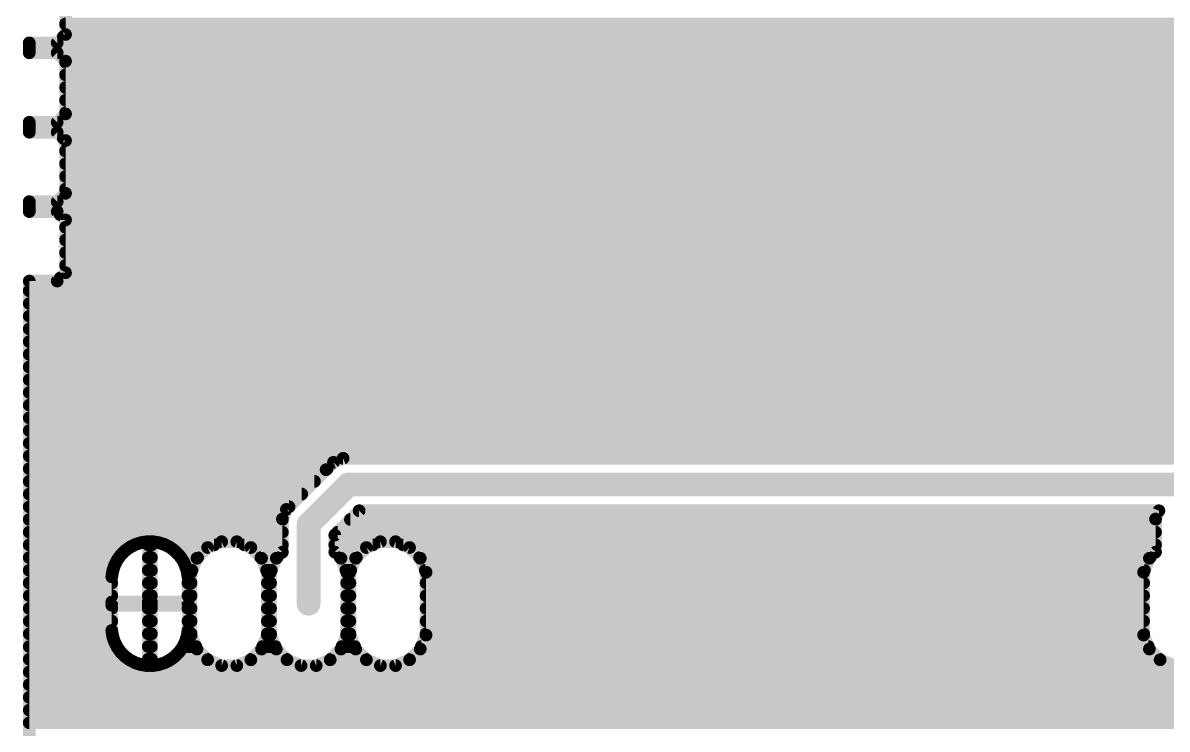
# Model space of a CAD drawing. Extents: x 1 to 104, y 1 to 74.
# Drawn here: x 1.02 to 37.63, y 30.28 to 52.87 of the extents above; entities that cross this region are included whole.
import ezdxf

# ---------------------------------------------------------------- set-up
doc = ezdxf.new("R2010")
doc.units = 0
doc.layers.add('16', color=174, linetype='CONTINUOUS')

msp = doc.modelspace()

# ---------------------------------------------------------------- linework, layer by layer
at = {"layer": '16'}
for points, const_width in [([(2.3812, 52.4966), (2.3812, 54.1834)], 0.4064), ([(2.3812, 52.832), (47.4218, 52.832)], 0.4064), ([(1.2192, 51.9112), (1.2192, 52.2288)], 0.4064), ([(1.2192, 52.2288), (2.1134, 52.2288)], 0.4064), ([(2.1134, 52.2288), (2.3812, 52.4966)], 0.4064), ([(2.3102, 52.4256), (47.4218, 52.4256)], 0.4064), ([(1.2192, 52.0192), (47.4218, 52.0192)], 0.4064), ([(2.1134, 51.9112), (1.2192, 51.9112)], 0.4064), ([(2.3812, 51.6434), (2.1134, 51.9112)], 0.4064), ([(2.3812, 49.9566), (2.3812, 51.6434)], 0.4064), ([(2.3812, 51.6128), (47.4218, 51.6128)], 0.4064), ([(2.3812, 51.2064), (47.4218, 51.2064)], 0.4064), ([(2.3812, 50.8), (47.4218, 50.8)], 0.4064), ([(2.3812, 50.3936), (47.4218, 50.3936)], 0.4064), ([(2.3812, 49.9872), (47.4218, 49.9872)], 0.4064), ([(1.2192, 49.3712), (1.2192, 49.6888)], 0.4064), ([(1.2192, 49.6888), (2.1134, 49.6888)], 0.4064), ([(2.1134, 49.6888), (2.3812, 49.9566)], 0.4064), ([(1.2192, 49.5808), (47.4218, 49.5808)], 0.4064), ([(2.1134, 49.3712), (1.2192, 49.3712)], 0.4064), ([(2.3812, 49.1034), (2.1134, 49.3712)], 0.4064), ([(2.3102, 49.1744), (47.4218, 49.1744)], 0.4064), ([(2.3812, 47.4166), (2.3812, 49.1034)], 0.4064), ([(2.3812, 48.768), (47.4218, 48.768)], 0.4064), ([(2.3812, 48.3616), (47.4218, 48.3616)], 0.4064), ([(2.3812, 47.9552), (47.4218, 47.9552)], 0.4064), ([(2.1134, 47.1488), (2.3812, 47.4166)], 0.4064), ([(2.3812, 47.5488), (47.4218, 47.5488)], 0.4064), ([(1.2192, 46.8312), (1.2192, 47.1488)], 0.4064), ([(1.2192, 47.1488), (2.1134, 47.1488)], 0.4064), ([(1.2192, 47.1424), (47.4218, 47.1424)], 0.4064), ([(2.1134, 46.8312), (1.2192, 46.8312)], 0.4064), ([(2.3812, 46.5634), (2.1134, 46.8312)], 0.4064), ([(2.2086, 46.736), (47.4218, 46.736)], 0.4064), ([(2.3812, 44.8766), (2.3812, 46.5634)], 0.4064), ([(2.3812, 46.3296), (47.4218, 46.3296)], 0.4064), ([(2.3812, 45.9232), (47.4218, 45.9232)], 0.4064), ([(2.3812, 45.5168), (47.4218, 45.5168)], 0.4064), ([(2.1134, 44.6088), (2.3812, 44.8766)], 0.4064), ([(2.3812, 45.1104), (47.4218, 45.1104)], 0.4064), ([(1.2192, 7.3988), (1.2192, 44.6088)], 0.4064), ([(1.2192, 44.6088), (2.1134, 44.6088)], 0.4064), ([(2.2086, 44.704), (47.4218, 44.704)], 0.4064), ([(1.2192, 44.2976), (47.4218, 44.2976)], 0.4064), ([(1.2192, 43.8912), (47.4218, 43.8912)], 0.4064), ([(1.2192, 43.4848), (47.4218, 43.4848)], 0.4064), ([(1.2192, 43.0784), (47.4218, 43.0784)], 0.4064), ([(1.2192, 42.672), (47.4218, 42.672)], 0.4064), ([(1.2192, 42.2656), (47.4218, 42.2656)], 0.4064), ([(1.2192, 41.8592), (47.4218, 41.8592)], 0.4064), ([(1.2192, 41.4528), (47.4218, 41.4528)], 0.4064), ([(1.2192, 41.0464), (47.4218, 41.0464)], 0.4064), ([(1.2192, 40.64), (47.4218, 40.64)], 0.4064), ([(1.2192, 40.2336), (47.4218, 40.2336)], 0.4064), ([(1.2192, 39.8272), (47.4218, 39.8272)], 0.4064), ([(1.2192, 39.4208), (47.1254, 39.4208)], 0.4064), ([(1.2192, 39.0144), (46.719, 39.0144)], 0.4064), ([(10.9552, 38.8106), (10.7194, 38.5748)], 0.4064), ([(11.2633, 38.9382), (10.9552, 38.8106)], 0.4064), ([(46.6428, 38.9382), (11.2633, 38.9382)], 0.4064), ([(1.2192, 38.608), (10.7526, 38.608)], 0.4064), ([(10.7194, 38.5748), (9.4494, 37.3048)], 0.4064), ([(10.16, 36.83), (11.43, 38.1)], 0.762), ([(11.43, 38.1), (39.37, 38.1)], 0.762), ([(1.2192, 38.2016), (10.3462, 38.2016)], 0.4064), ([(1.2192, 37.7952), (9.9398, 37.7952)], 0.4064), ([(1.2192, 37.3888), (9.5334, 37.3888)], 0.4064), ([(9.4494, 37.3048), (9.3218, 36.9967)], 0.4064), ([(10.9982, 36.4828), (11.7772, 37.2618)], 0.4064), ([(11.7772, 37.2618), (37.3716, 37.2618)], 0.4064), ([(37.3716, 37.2618), (37.2618, 36.9967)], 0.4064), ([(1.2192, 36.9824), (9.3218, 36.9824)], 0.4064), ([(9.3218, 36.9967), (9.3218, 35.938)], 0.4064), ([(10.16, 34.29), (10.16, 36.83)], 0.762), ([(11.4978, 36.9824), (37.2618, 36.9824)], 0.4064), ([(37.2618, 36.9967), (37.2618, 35.938)], 0.4064), ([(1.2192, 36.576), (9.3218, 36.576)], 0.4064), ([(10.9982, 35.938), (10.9982, 36.4828)], 0.4064), ([(11.0914, 36.576), (37.2618, 36.576)], 0.4064), ([(1.2192, 36.1696), (4.5879, 36.1696)], 0.4064), ([(4.441, 36.0948), (4.2857, 35.982)], 0.4064), ([(4.612, 36.1819), (4.441, 36.0948)], 0.4064), ([(4.7945, 36.2412), (4.612, 36.1819)], 0.4064), ([(4.984, 36.2712), (4.7945, 36.2412)], 0.4064), ([(5.0292, 36.2712), (4.984, 36.2712)], 0.4064), ([(5.0292, 34.3408), (5.0292, 36.2712)], 0.4064), ([(5.0292, 36.1696), (5.1308, 36.1696)], 0.4064), ([(5.176, 36.2712), (5.1308, 36.2712)], 0.4064), ([(5.1308, 36.2712), (5.1308, 34.3408)], 0.4064), ([(5.3655, 36.2412), (5.176, 36.2712)], 0.4064), ([(5.548, 36.1819), (5.3655, 36.2412)], 0.4064), ([(5.719, 36.0948), (5.548, 36.1819)], 0.4064), ([(5.5721, 36.1696), (7.1322, 36.1696)], 0.4064), ([(5.8743, 35.982), (5.719, 36.0948)], 0.4064), ([(6.9294, 36.0856), (6.5864, 35.7426)], 0.4064), ([(7.3775, 36.2712), (6.9294, 36.0856)], 0.4064), ([(7.8625, 36.2712), (7.3775, 36.2712)], 0.4064), ([(8.3106, 36.0856), (7.8625, 36.2712)], 0.4064), ([(8.1078, 36.1696), (9.3218, 36.1696)], 0.4064), ([(8.6536, 35.7426), (8.3106, 36.0856)], 0.4064), ([(10.9982, 36.1696), (12.2122, 36.1696)], 0.4064), ([(12.0094, 36.0856), (11.6664, 35.7426)], 0.4064), ([(12.4575, 36.2712), (12.0094, 36.0856)], 0.4064), ([(12.9425, 36.2712), (12.4575, 36.2712)], 0.4064), ([(13.3906, 36.0856), (12.9425, 36.2712)], 0.4064), ([(13.1878, 36.1696), (37.2618, 36.1696)], 0.4064), ([(13.7336, 35.7426), (13.3906, 36.0856)], 0.4064), ([(1.2192, 35.7632), (4.0897, 35.7632)], 0.4064), ([(4.0372, 35.691), (3.9501, 35.52)], 0.4064), ([(4.15, 35.8463), (4.0372, 35.691)], 0.4064), ([(4.2857, 35.982), (4.15, 35.8463)], 0.4064), ([(5.0292, 35.7632), (5.1308, 35.7632)], 0.4064), ([(6.0099, 35.8463), (5.8743, 35.982)], 0.4064), ([(6.1227, 35.691), (6.0099, 35.8463)], 0.4064), ([(6.0703, 35.7632), (6.607, 35.7632)], 0.4064), ([(6.2099, 35.52), (6.1227, 35.691)], 0.4064), ([(6.5864, 35.7426), (6.4008, 35.2945)], 0.4064), ([(8.633, 35.7632), (9.147, 35.7632)], 0.4064), ([(8.8392, 35.2945), (8.6536, 35.7426)], 0.4064), ([(9.1264, 35.7426), (8.9408, 35.2945)], 0.4064), ([(9.3218, 35.938), (9.1264, 35.7426)], 0.4064), ([(11.1936, 35.7426), (10.9982, 35.938)], 0.4064), ([(11.173, 35.7632), (11.687, 35.7632)], 0.4064), ([(11.3792, 35.2945), (11.1936, 35.7426)], 0.4064), ([(11.6664, 35.7426), (11.4808, 35.2945)], 0.4064), ([(13.713, 35.7632), (37.087, 35.7632)], 0.4064), ([(13.9192, 35.2945), (13.7336, 35.7426)], 0.4064), ([(37.0664, 35.7426), (36.8808, 35.2945)], 0.4064), ([(37.2618, 35.938), (37.0664, 35.7426)], 0.4064), ([(1.2192, 35.3568), (3.8971, 35.3568)], 0.4064), ([(3.8908, 35.3375), (3.8608, 35.148)], 0.4064), ([(3.9501, 35.52), (3.8908, 35.3375)], 0.4064), ([(5.0292, 35.3568), (5.1308, 35.3568)], 0.4064), ([(6.2692, 35.3375), (6.2099, 35.52)], 0.4064), ([(6.2629, 35.3568), (6.4266, 35.3568)], 0.4064), ([(6.2992, 35.148), (6.2692, 35.3375)], 0.4064), ([(8.8134, 35.3568), (8.9666, 35.3568)], 0.4064), ([(11.3534, 35.3568), (11.5066, 35.3568)], 0.4064), ([(13.8934, 35.3568), (36.9066, 35.3568)], 0.4064), ([(1.2192, 34.9504), (3.8608, 34.9504)], 0.4064), ([(3.8608, 35.148), (3.8608, 34.3408)], 0.4064), ([(5.0292, 34.9504), (5.1308, 34.9504)], 0.4064), ([(6.2992, 34.3408), (6.2992, 35.148)], 0.4064), ([(6.2992, 34.9504), (6.4008, 34.9504)], 0.4064), ([(6.4008, 35.2945), (6.4008, 33.2855)], 0.4064), ([(8.8392, 33.2855), (8.8392, 35.2945)], 0.4064), ([(8.8392, 34.9504), (8.9408, 34.9504)], 0.4064), ([(8.9408, 35.2945), (8.9408, 33.2855)], 0.4064), ([(11.3792, 33.2855), (11.3792, 35.2945)], 0.4064), ([(11.3792, 34.9504), (11.4808, 34.9504)], 0.4064), ([(11.4808, 35.2945), (11.4808, 33.2855)], 0.4064), ([(13.9192, 33.2855), (13.9192, 35.2945)], 0.4064), ([(13.9192, 34.9504), (36.8808, 34.9504)], 0.4064), ([(36.8808, 35.2945), (36.8808, 33.2855)], 0.4064), ([(1.2192, 34.544), (3.8608, 34.544)], 0.4064), ([(3.8608, 34.3408), (5.0292, 34.3408)], 0.4064), ([(5.0292, 34.2392), (3.8608, 34.2392)], 0.4064), ([(3.8608, 34.2392), (3.8608, 33.432)], 0.4064), ([(5.0292, 34.544), (5.1308, 34.544)], 0.4064), ([(5.1308, 34.3408), (5.0292, 34.3408)], 0.4064), ([(5.0292, 34.3408), (5.0292, 34.2392)], 0.4064), ([(5.0292, 32.3088), (5.0292, 34.2392)], 0.4064), ([(5.0292, 34.2392), (5.1308, 34.2392)], 0.4064), ([(5.1308, 34.2392), (5.1308, 34.3408)], 0.4064), ([(5.1308, 34.3408), (6.2992, 34.3408)], 0.4064), ([(5.1308, 34.2392), (5.1308, 32.3088)], 0.4064), ([(6.2992, 34.2392), (5.1308, 34.2392)], 0.4064), ([(6.2992, 34.544), (6.4008, 34.544)], 0.4064), ([(6.2992, 33.432), (6.2992, 34.2392)], 0.4064), ([(8.8392, 34.544), (8.9408, 34.544)], 0.4064), ([(11.3792, 34.544), (11.4808, 34.544)], 0.4064), ([(13.9192, 34.544), (36.8808, 34.544)], 0.4064), ([(1.2192, 34.1376), (3.8608, 34.1376)], 0.4064), ([(5.0292, 34.1376), (5.1308, 34.1376)], 0.4064), ([(6.2992, 34.1376), (6.4008, 34.1376)], 0.4064), ([(8.8392, 34.1376), (8.9408, 34.1376)], 0.4064), ([(11.3792, 34.1376), (11.4808, 34.1376)], 0.4064), ([(13.9192, 34.1376), (36.8808, 34.1376)], 0.4064), ([(1.2192, 33.7312), (3.8608, 33.7312)], 0.4064), ([(5.0292, 33.7312), (5.1308, 33.7312)], 0.4064), ([(6.2992, 33.7312), (6.4008, 33.7312)], 0.4064), ([(8.8392, 33.7312), (8.9408, 33.7312)], 0.4064), ([(11.3792, 33.7312), (11.4808, 33.7312)], 0.4064), ([(13.9192, 33.7312), (36.8808, 33.7312)], 0.4064), ([(1.2192, 33.3248), (3.8778, 33.3248)], 0.4064), ([(3.8608, 33.432), (3.8908, 33.2425)], 0.4064), ([(3.8908, 33.2425), (3.9501, 33.06)], 0.4064), ([(5.0292, 33.3248), (5.1308, 33.3248)], 0.4064), ([(6.2099, 33.06), (6.2692, 33.2425)], 0.4064), ([(6.2692, 33.2425), (6.2992, 33.432)], 0.4064), ([(6.2822, 33.3248), (6.4008, 33.3248)], 0.4064), ([(6.4008, 33.2855), (6.5864, 32.8374)], 0.4064), ([(8.6536, 32.8374), (8.8392, 33.2855)], 0.4064), ([(8.8392, 33.3248), (8.9408, 33.3248)], 0.4064), ([(8.9408, 33.2855), (9.1264, 32.8374)], 0.4064), ([(11.1936, 32.8374), (11.3792, 33.2855)], 0.4064), ([(11.3792, 33.3248), (11.4808, 33.3248)], 0.4064), ([(11.4808, 33.2855), (11.6664, 32.8374)], 0.4064), ([(13.7336, 32.8374), (13.9192, 33.2855)], 0.4064), ([(13.9192, 33.3248), (36.8808, 33.3248)], 0.4064), ([(36.8808, 33.2855), (37.0664, 32.8374)], 0.4064), ([(1.2192, 32.9184), (4.0223, 32.9184)], 0.4064), ([(3.9501, 33.06), (4.0372, 32.889)], 0.4064), ([(4.0372, 32.889), (4.15, 32.7337)], 0.4064), ([(5.0292, 32.9184), (5.1308, 32.9184)], 0.4064), ([(6.0099, 32.7337), (6.1227, 32.889)], 0.4064), ([(6.1227, 32.889), (6.2099, 33.06)], 0.4064), ([(6.1377, 32.9184), (6.5529, 32.9184)], 0.4064), ([(6.5864, 32.8374), (6.9294, 32.4944)], 0.4064), ([(8.3106, 32.4944), (8.6536, 32.8374)], 0.4064), ([(8.6871, 32.9184), (9.0929, 32.9184)], 0.4064), ([(9.1264, 32.8374), (9.4694, 32.4944)], 0.4064), ([(10.8506, 32.4944), (11.1936, 32.8374)], 0.4064), ([(11.2271, 32.9184), (11.6329, 32.9184)], 0.4064), ([(11.6664, 32.8374), (12.0094, 32.4944)], 0.4064), ([(13.3906, 32.4944), (13.7336, 32.8374)], 0.4064), ([(13.7671, 32.9184), (37.0329, 32.9184)], 0.4064), ([(37.0664, 32.8374), (37.4094, 32.4944)], 0.4064), ([(1.2192, 32.512), (4.4042, 32.512)], 0.4064), ([(4.15, 32.7337), (4.2857, 32.598)], 0.4064), ([(4.2857, 32.598), (4.441, 32.4852)], 0.4064), ([(4.441, 32.4852), (4.612, 32.3981)], 0.4064), ([(4.612, 32.3981), (4.7945, 32.3388)], 0.4064), ([(5.0292, 32.512), (5.1308, 32.512)], 0.4064), ([(5.3655, 32.3388), (5.548, 32.3981)], 0.4064), ([(5.548, 32.3981), (5.719, 32.4852)], 0.4064), ([(5.719, 32.4852), (5.8743, 32.598)], 0.4064), ([(5.7558, 32.512), (6.9118, 32.512)], 0.4064), ([(5.8743, 32.598), (6.0099, 32.7337)], 0.4064), ([(6.9294, 32.4944), (7.3775, 32.3088)], 0.4064), ([(7.8625, 32.3088), (8.3106, 32.4944)], 0.4064), ([(8.3282, 32.512), (9.4518, 32.512)], 0.4064), ([(9.4694, 32.4944), (9.9175, 32.3088)], 0.4064), ([(10.4025, 32.3088), (10.8506, 32.4944)], 0.4064), ([(10.8682, 32.512), (11.9918, 32.512)], 0.4064), ([(12.0094, 32.4944), (12.4575, 32.3088)], 0.4064), ([(12.9425, 32.3088), (13.3906, 32.4944)], 0.4064), ([(13.4082, 32.512), (37.3918, 32.512)], 0.4064), ([(37.4094, 32.4944), (37.8575, 32.3088)], 0.4064), ([(1.2192, 32.1056), (62.4598, 32.1056)], 0.4064), ([(4.7945, 32.3388), (4.984, 32.3088)], 0.4064), ([(4.984, 32.3088), (5.0292, 32.3088)], 0.4064), ([(5.1308, 32.3088), (5.176, 32.3088)], 0.4064), ([(5.176, 32.3088), (5.3655, 32.3388)], 0.4064), ([(7.3775, 32.3088), (7.8625, 32.3088)], 0.4064), ([(9.9175, 32.3088), (10.4025, 32.3088)], 0.4064), ([(12.4575, 32.3088), (12.9425, 32.3088)], 0.4064), ([(1.2192, 31.6992), (103.4008, 31.6992)], 0.4064), ([(1.2192, 31.2928), (62.3888, 31.2928)], 0.4064), ([(1.2192, 30.8864), (62.3888, 30.8864)], 0.4064), ([(1.2192, 30.48), (62.3888, 30.48)], 0.4064)]:
    msp.add_lwpolyline(points, dxfattribs=dict(at, const_width=const_width))
for points, const_width in [([(2.3812, 52.9336, 1), (2.3812, 52.7304)], 0.2032), ([(1.3208, 52.2288, 1), (1.1176, 52.2288)], 0.2032), ([(1.2192, 52.3304, 1), (1.2192, 52.1272)], 0.2032), ([(2.0415, 52.3006, 1), (2.1852, 52.157)], 0.2032), ([(2.1134, 52.1272, 1), (2.1134, 52.3304)], 0.2032), ([(2.3102, 52.5272, 1), (2.3102, 52.324)], 0.2032), ([(2.2796, 52.4966, 1), (2.4828, 52.4966)], 0.2032), ([(2.453, 52.4248, 1), (2.3094, 52.5685)], 0.2032), ([(1.2192, 52.1208, 1), (1.2192, 51.9176)], 0.2032), ([(1.2192, 52.0128, 1), (1.2192, 51.8096)], 0.2032), ([(1.1176, 51.9112, 1), (1.3208, 51.9112)], 0.2032), ([(2.1852, 51.983, 1), (2.0415, 51.8394)], 0.2032), ([(2.1134, 51.8096, 1), (2.1134, 52.0128)], 0.2032), ([(2.4828, 51.6434, 1), (2.2796, 51.6434)], 0.2032), ([(2.3812, 51.7144, 1), (2.3812, 51.5112)], 0.2032), ([(2.3094, 51.5715, 1), (2.453, 51.7152)], 0.2032), ([(2.3812, 51.308, 1), (2.3812, 51.1048)], 0.2032), ([(2.3812, 50.9016, 1), (2.3812, 50.6984)], 0.2032), ([(2.3812, 50.4952, 1), (2.3812, 50.292)], 0.2032), ([(2.3812, 50.0888, 1), (2.3812, 49.8856)], 0.2032), ([(1.3208, 49.6888, 1), (1.1176, 49.6888)], 0.2032), ([(1.2192, 49.7904, 1), (1.2192, 49.5872)], 0.2032), ([(2.0415, 49.7606, 1), (2.1852, 49.617)], 0.2032), ([(2.1134, 49.5872, 1), (2.1134, 49.7904)], 0.2032), ([(2.2796, 49.9566, 1), (2.4828, 49.9566)], 0.2032), ([(2.453, 49.8848, 1), (2.3094, 50.0285)], 0.2032), ([(1.2192, 49.6824, 1), (1.2192, 49.4792)], 0.2032), ([(1.2192, 49.4728, 1), (1.2192, 49.2696)], 0.2032), ([(1.1176, 49.3712, 1), (1.3208, 49.3712)], 0.2032), ([(2.1852, 49.443, 1), (2.0415, 49.2994)], 0.2032), ([(2.1134, 49.2696, 1), (2.1134, 49.4728)], 0.2032), ([(2.3102, 49.276, 1), (2.3102, 49.0728)], 0.2032), ([(2.4828, 49.1034, 1), (2.2796, 49.1034)], 0.2032), ([(2.3094, 49.0315, 1), (2.453, 49.1752)], 0.2032), ([(2.3812, 48.8696, 1), (2.3812, 48.6664)], 0.2032), ([(2.3812, 48.4632, 1), (2.3812, 48.26)], 0.2032), ([(2.3812, 48.0568, 1), (2.3812, 47.8536)], 0.2032), ([(2.3812, 47.6504, 1), (2.3812, 47.4472)], 0.2032), ([(2.453, 47.3448, 1), (2.3094, 47.4885)], 0.2032), ([(1.3208, 47.1488, 1), (1.1176, 47.1488)], 0.2032), ([(1.2192, 47.2504, 1), (1.2192, 47.0472)], 0.2032), ([(1.2192, 47.244, 1), (1.2192, 47.0408)], 0.2032), ([(2.0415, 47.2206, 1), (2.1852, 47.077)], 0.2032), ([(2.1134, 47.0472, 1), (2.1134, 47.2504)], 0.2032), ([(2.2796, 47.4166, 1), (2.4828, 47.4166)], 0.2032), ([(1.2192, 46.9328, 1), (1.2192, 46.7296)], 0.2032), ([(1.1176, 46.8312, 1), (1.3208, 46.8312)], 0.2032), ([(2.1852, 46.903, 1), (2.0415, 46.7594)], 0.2032), ([(2.2086, 46.8376, 1), (2.2086, 46.6344)], 0.2032), ([(2.1134, 46.7296, 1), (2.1134, 46.9328)], 0.2032), ([(2.4828, 46.5634, 1), (2.2796, 46.5634)], 0.2032), ([(2.3812, 46.4312, 1), (2.3812, 46.228)], 0.2032), ([(2.3094, 46.4915, 1), (2.453, 46.6352)], 0.2032), ([(2.3812, 46.0248, 1), (2.3812, 45.8216)], 0.2032), ([(2.3812, 45.6184, 1), (2.3812, 45.4152)], 0.2032), ([(2.3812, 45.212, 1), (2.3812, 45.0088)], 0.2032), ([(2.453, 44.8048, 1), (2.3094, 44.9485)], 0.2032), ([(1.3208, 44.6088, 1), (1.1176, 44.6088)], 0.2032), ([(1.2192, 44.7104, 1), (1.2192, 44.5072)], 0.2032), ([(2.0415, 44.6806, 1), (2.1852, 44.537)], 0.2032), ([(2.2086, 44.8056, 1), (2.2086, 44.6024)], 0.2032), ([(2.1134, 44.5072, 1), (2.1134, 44.7104)], 0.2032), ([(2.2796, 44.8766, 1), (2.4828, 44.8766)], 0.2032), ([(1.2192, 44.3992, 1), (1.2192, 44.196)], 0.2032), ([(1.2192, 43.9928, 1), (1.2192, 43.7896)], 0.2032), ([(1.2192, 43.5864, 1), (1.2192, 43.3832)], 0.2032), ([(1.2192, 43.18, 1), (1.2192, 42.9768)], 0.2032), ([(1.2192, 42.7736, 1), (1.2192, 42.5704)], 0.2032), ([(1.2192, 42.3672, 1), (1.2192, 42.164)], 0.2032), ([(1.2192, 41.9608, 1), (1.2192, 41.7576)], 0.2032), ([(1.2192, 41.5544, 1), (1.2192, 41.3512)], 0.2032), ([(1.2192, 41.148, 1), (1.2192, 40.9448)], 0.2032), ([(1.2192, 40.7416, 1), (1.2192, 40.5384)], 0.2032), ([(1.2192, 40.3352, 1), (1.2192, 40.132)], 0.2032), ([(1.2192, 39.9288, 1), (1.2192, 39.7256)], 0.2032), ([(1.2192, 39.5224, 1), (1.2192, 39.3192)], 0.2032), ([(1.2192, 39.116, 1), (1.2192, 38.9128)], 0.2032), ([(10.9163, 38.9045, 1), (10.9941, 38.7167)], 0.2032), ([(11.027, 38.7387, 1), (10.8834, 38.8824)], 0.2032), ([(11.2633, 39.0398, 1), (11.2633, 38.8366)], 0.2032), ([(11.3021, 38.8443, 1), (11.2244, 39.0321)], 0.2032), ([(1.2192, 38.7096, 1), (1.2192, 38.5064)], 0.2032), ([(10.6476, 38.6466, 1), (10.7913, 38.503)], 0.2032), ([(10.7913, 38.503, 1), (10.6476, 38.6466)], 0.2032), ([(10.7526, 38.5064, 1), (10.7526, 38.7096)], 0.2032), ([(11.43, 38.2905, 1), (11.43, 37.9095)], 0.381), ([(11.5647, 37.9653, 1), (11.2953, 38.2347)], 0.381), ([(1.2192, 38.3032, 1), (1.2192, 38.1)], 0.2032), ([(10.3462, 38.1, 1), (10.3462, 38.3032)], 0.2032), ([(1.2192, 37.8968, 1), (1.2192, 37.6936)], 0.2032), ([(9.9398, 37.6936, 1), (9.9398, 37.8968)], 0.2032), ([(1.2192, 37.4904, 1), (1.2192, 37.2872)], 0.2032), ([(9.3776, 37.3766, 1), (9.5213, 37.233)], 0.2032), ([(9.5433, 37.2659, 1), (9.3555, 37.3437)], 0.2032), ([(9.5334, 37.2872, 1), (9.5334, 37.4904)], 0.2032), ([(11.7772, 37.3634, 1), (11.7772, 37.1602)], 0.2032), ([(11.849, 37.19, 1), (11.7053, 37.3336)], 0.2032), ([(37.4655, 37.2229, 1), (37.2777, 37.3007)], 0.2032), ([(37.3716, 37.1602, 1), (37.3716, 37.3634)], 0.2032), ([(1.2192, 37.084, 1), (1.2192, 36.8808)], 0.2032), ([(9.4234, 36.9967, 1), (9.2202, 36.9967)], 0.2032), ([(9.2279, 37.0356, 1), (9.4157, 36.9578)], 0.2032), ([(9.3218, 36.8808, 1), (9.3218, 37.084)], 0.2032), ([(10.3505, 36.83, 1), (9.9695, 36.83)], 0.381), ([(10.0253, 36.9647, 1), (10.2947, 36.6953)], 0.381), ([(11.4978, 37.084, 1), (11.4978, 36.8808)], 0.2032), ([(37.3634, 36.9967, 1), (37.1602, 36.9967)], 0.2032), ([(37.1679, 37.0356, 1), (37.3557, 36.9578)], 0.2032), ([(37.2618, 36.8808, 1), (37.2618, 37.084)], 0.2032), ([(1.2192, 36.6776, 1), (1.2192, 36.4744)], 0.2032), ([(9.3218, 36.4744, 1), (9.3218, 36.6776)], 0.2032), ([(11.0998, 36.4828, 1), (10.8966, 36.4828)], 0.2032), ([(10.9264, 36.5546, 1), (11.07, 36.411)], 0.2032), ([(11.0914, 36.6776, 1), (11.0914, 36.4744)], 0.2032), ([(37.2618, 36.4744, 1), (37.2618, 36.6776)], 0.2032), ([(1.2192, 36.2712, 1), (1.2192, 36.068)], 0.2032), ([(4.3949, 36.1853, 1), (4.4871, 36.0042)], 0.2032), ([(4.5007, 36.0126, 1), (4.3813, 36.1769)], 0.2032), ([(4.5806, 36.2785, 1), (4.6434, 36.0852)], 0.2032), ([(4.6581, 36.0913, 1), (4.5659, 36.2724)], 0.2032), ([(4.5879, 36.068, 1), (4.5879, 36.2712)], 0.2032), ([(4.7786, 36.3415, 1), (4.8104, 36.1408)], 0.2032), ([(4.8259, 36.1445, 1), (4.7631, 36.3378)], 0.2032), ([(4.984, 36.3728, 1), (4.984, 36.1696)], 0.2032), ([(5.1308, 36.2712, 1), (4.9276, 36.2712)], 0.2032), ([(5.0292, 36.2712, 1), (5.0292, 36.068)], 0.2032), ([(4.9999, 36.1708, 1), (4.9681, 36.3715)], 0.2032), ([(5.1308, 36.3728, 1), (5.1308, 36.1696)], 0.2032), ([(5.2324, 36.2712, 1), (5.0292, 36.2712)], 0.2032), ([(5.0292, 36.1696, 1), (5.0292, 36.3728)], 0.2032), ([(5.1918, 36.3715, 1), (5.1601, 36.1708)], 0.2032), ([(5.1308, 36.068, 1), (5.1308, 36.2712)], 0.2032), ([(5.176, 36.1696, 1), (5.176, 36.3728)], 0.2032), ([(5.3969, 36.3378, 1), (5.3341, 36.1445)], 0.2032), ([(5.3496, 36.1408, 1), (5.3814, 36.3415)], 0.2032), ([(5.5941, 36.2724, 1), (5.5019, 36.0913)], 0.2032), ([(5.5721, 36.2712, 1), (5.5721, 36.068)], 0.2032), ([(5.5166, 36.0852, 1), (5.5794, 36.2785)], 0.2032), ([(5.7787, 36.1769, 1), (5.6593, 36.0126)], 0.2032), ([(5.6729, 36.0042, 1), (5.7651, 36.1853)], 0.2032), ([(6.8905, 36.1795, 1), (6.9683, 35.9917)], 0.2032), ([(7.0012, 36.0137, 1), (6.8575, 36.1574)], 0.2032), ([(7.1322, 36.068, 1), (7.1322, 36.2712)], 0.2032), ([(7.3775, 36.3728, 1), (7.3775, 36.1696)], 0.2032), ([(7.4164, 36.1773, 1), (7.3386, 36.3651)], 0.2032), ([(7.9014, 36.3651, 1), (7.8236, 36.1773)], 0.2032), ([(7.8625, 36.1696, 1), (7.8625, 36.3728)], 0.2032), ([(8.1078, 36.2712, 1), (8.1078, 36.068)], 0.2032), ([(8.3825, 36.1574, 1), (8.2388, 36.0137)], 0.2032), ([(8.2717, 35.9917, 1), (8.3495, 36.1795)], 0.2032), ([(9.3218, 36.068, 1), (9.3218, 36.2712)], 0.2032), ([(10.9982, 36.2712, 1), (10.9982, 36.068)], 0.2032), ([(11.9705, 36.1795, 1), (12.0483, 35.9917)], 0.2032), ([(12.0812, 36.0137, 1), (11.9375, 36.1574)], 0.2032), ([(12.2122, 36.068, 1), (12.2122, 36.2712)], 0.2032), ([(12.4575, 36.3728, 1), (12.4575, 36.1696)], 0.2032), ([(12.4964, 36.1773, 1), (12.4186, 36.3651)], 0.2032), ([(12.9814, 36.3651, 1), (12.9036, 36.1773)], 0.2032), ([(12.9425, 36.1696, 1), (12.9425, 36.3728)], 0.2032), ([(13.1878, 36.2712, 1), (13.1878, 36.068)], 0.2032), ([(13.4625, 36.1574, 1), (13.3188, 36.0137)], 0.2032), ([(13.3517, 35.9917, 1), (13.4295, 36.1795)], 0.2032), ([(37.2618, 36.068, 1), (37.2618, 36.2712)], 0.2032), ([(1.2192, 35.8648, 1), (1.2192, 35.6616)], 0.2032), ([(4.1278, 35.6449, 1), (3.9467, 35.7371)], 0.2032), ([(4.0782, 35.9181, 1), (4.2219, 35.7744)], 0.2032), ([(4.2322, 35.7865, 1), (4.0679, 35.906)], 0.2032), ([(4.0897, 35.6616, 1), (4.0897, 35.8648)], 0.2032), ([(4.226, 36.0641, 1), (4.3455, 35.8998)], 0.2032), ([(4.3576, 35.9101, 1), (4.2139, 36.0538)], 0.2032), ([(5.0292, 35.8648, 1), (5.0292, 35.6616)], 0.2032), ([(5.1308, 35.6616, 1), (5.1308, 35.8648)], 0.2032), ([(5.9461, 36.0538, 1), (5.8024, 35.9101)], 0.2032), ([(5.8145, 35.8998, 1), (5.934, 36.0641)], 0.2032), ([(6.0921, 35.906, 1), (5.9278, 35.7865)], 0.2032), ([(5.9381, 35.7744, 1), (6.0818, 35.9181)], 0.2032), ([(6.0703, 35.8648, 1), (6.0703, 35.6616)], 0.2032), ([(6.2133, 35.7371, 1), (6.0322, 35.6449)], 0.2032), ([(6.5146, 35.8145, 1), (6.6583, 35.6708)], 0.2032), ([(6.6803, 35.7037, 1), (6.4925, 35.7815)], 0.2032), ([(6.607, 35.6616, 1), (6.607, 35.8648)], 0.2032), ([(8.633, 35.8648, 1), (8.633, 35.6616)], 0.2032), ([(8.7475, 35.7815, 1), (8.5597, 35.7037)], 0.2032), ([(8.5817, 35.6708, 1), (8.7254, 35.8145)], 0.2032), ([(9.0546, 35.8145, 1), (9.1983, 35.6708)], 0.2032), ([(9.2203, 35.7037, 1), (9.0325, 35.7815)], 0.2032), ([(9.147, 35.6616, 1), (9.147, 35.8648)], 0.2032), ([(9.2202, 35.938, 1), (9.4234, 35.938)], 0.2032), ([(9.3936, 35.8662, 1), (9.25, 36.0098)], 0.2032), ([(10.8966, 35.938, 1), (11.0998, 35.938)], 0.2032), ([(11.07, 36.0098, 1), (10.9264, 35.8662)], 0.2032), ([(11.173, 35.8648, 1), (11.173, 35.6616)], 0.2032), ([(11.2875, 35.7815, 1), (11.0997, 35.7037)], 0.2032), ([(11.1217, 35.6708, 1), (11.2654, 35.8145)], 0.2032), ([(11.5946, 35.8145, 1), (11.7383, 35.6708)], 0.2032), ([(11.7603, 35.7037, 1), (11.5725, 35.7815)], 0.2032), ([(11.687, 35.6616, 1), (11.687, 35.8648)], 0.2032), ([(13.713, 35.8648, 1), (13.713, 35.6616)], 0.2032), ([(13.8275, 35.7815, 1), (13.6397, 35.7037)], 0.2032), ([(13.6617, 35.6708, 1), (13.8054, 35.8145)], 0.2032), ([(36.9946, 35.8145, 1), (37.1383, 35.6708)], 0.2032), ([(37.1603, 35.7037, 1), (36.9725, 35.7815)], 0.2032), ([(37.087, 35.6616, 1), (37.087, 35.8648)], 0.2032), ([(37.1602, 35.938, 1), (37.3634, 35.938)], 0.2032), ([(37.3336, 35.8662, 1), (37.19, 36.0098)], 0.2032), ([(1.2192, 35.4584, 1), (1.2192, 35.2552)], 0.2032), ([(3.9912, 35.3216, 1), (3.7905, 35.3534)], 0.2032), ([(3.8596, 35.5661, 1), (4.0406, 35.4739)], 0.2032), ([(4.0467, 35.4886, 1), (3.8535, 35.5514)], 0.2032), ([(3.8971, 35.2552, 1), (3.8971, 35.4584)], 0.2032), ([(3.9551, 35.7507, 1), (4.1194, 35.6313)], 0.2032), ([(5.0292, 35.4584, 1), (5.0292, 35.2552)], 0.2032), ([(5.1308, 35.2552, 1), (5.1308, 35.4584)], 0.2032), ([(6.0406, 35.6313, 1), (6.2049, 35.7507)], 0.2032), ([(6.3065, 35.5514, 1), (6.1132, 35.4886)], 0.2032), ([(6.1193, 35.4739, 1), (6.3004, 35.5661)], 0.2032), ([(6.2629, 35.4584, 1), (6.2629, 35.2552)], 0.2032), ([(6.3695, 35.3534, 1), (6.1688, 35.3216)], 0.2032), ([(6.4266, 35.2552, 1), (6.4266, 35.4584)], 0.2032), ([(8.8134, 35.4584, 1), (8.8134, 35.2552)], 0.2032), ([(8.9666, 35.2552, 1), (8.9666, 35.4584)], 0.2032), ([(11.3534, 35.4584, 1), (11.3534, 35.2552)], 0.2032), ([(11.5066, 35.2552, 1), (11.5066, 35.4584)], 0.2032), ([(13.8934, 35.4584, 1), (13.8934, 35.2552)], 0.2032), ([(36.9066, 35.2552, 1), (36.9066, 35.4584)], 0.2032), ([(1.2192, 35.052, 1), (1.2192, 34.8488)], 0.2032), ([(3.9624, 35.148, 1), (3.7592, 35.148)], 0.2032), ([(3.7605, 35.1638, 1), (3.9611, 35.1321)], 0.2032), ([(3.7942, 35.3689, 1), (3.9874, 35.3061)], 0.2032), ([(3.8608, 34.8488, 1), (3.8608, 35.052)], 0.2032), ([(5.0292, 35.052, 1), (5.0292, 34.8488)], 0.2032), ([(5.1308, 34.8488, 1), (5.1308, 35.052)], 0.2032), ([(6.1725, 35.3061, 1), (6.3658, 35.3689)], 0.2032), ([(6.4008, 35.148, 1), (6.1976, 35.148)], 0.2032), ([(6.2992, 35.052, 1), (6.2992, 34.8488)], 0.2032), ([(6.1988, 35.1321, 1), (6.3995, 35.1638)], 0.2032), ([(6.5024, 35.2945, 1), (6.2992, 35.2945)], 0.2032), ([(6.3069, 35.3334, 1), (6.4947, 35.2556)], 0.2032), ([(6.4008, 34.8488, 1), (6.4008, 35.052)], 0.2032), ([(8.9408, 35.2945, 1), (8.7376, 35.2945)], 0.2032), ([(8.8392, 35.052, 1), (8.8392, 34.8488)], 0.2032), ([(8.7453, 35.2556, 1), (8.9331, 35.3334)], 0.2032), ([(9.0424, 35.2945, 1), (8.8392, 35.2945)], 0.2032), ([(8.8469, 35.3334, 1), (9.0347, 35.2556)], 0.2032), ([(8.9408, 34.8488, 1), (8.9408, 35.052)], 0.2032), ([(11.4808, 35.2945, 1), (11.2776, 35.2945)], 0.2032), ([(11.3792, 35.052, 1), (11.3792, 34.8488)], 0.2032), ([(11.2853, 35.2556, 1), (11.4731, 35.3334)], 0.2032), ([(11.5824, 35.2945, 1), (11.3792, 35.2945)], 0.2032), ([(11.3869, 35.3334, 1), (11.5747, 35.2556)], 0.2032), ([(11.4808, 34.8488, 1), (11.4808, 35.052)], 0.2032), ([(14.0208, 35.2945, 1), (13.8176, 35.2945)], 0.2032), ([(13.9192, 35.052, 1), (13.9192, 34.8488)], 0.2032), ([(13.8253, 35.2556, 1), (14.0131, 35.3334)], 0.2032), ([(36.9824, 35.2945, 1), (36.7792, 35.2945)], 0.2032), ([(36.7869, 35.3334, 1), (36.9747, 35.2556)], 0.2032), ([(36.8808, 34.8488, 1), (36.8808, 35.052)], 0.2032), ([(1.2192, 34.6456, 1), (1.2192, 34.4424)], 0.2032), ([(3.8608, 34.4424, 1), (3.8608, 34.2392)], 0.2032), ([(3.7592, 34.3408, 1), (3.9624, 34.3408)], 0.2032), ([(3.8608, 34.3408, 1), (3.8608, 34.1376)], 0.2032), ([(3.9624, 34.2392, 1), (3.7592, 34.2392)], 0.2032), ([(3.8608, 34.4424, 1), (3.8608, 34.6456)], 0.2032), ([(5.0292, 34.6456, 1), (5.0292, 34.4424)], 0.2032), ([(5.0292, 34.4424, 1), (5.0292, 34.2392)], 0.2032), ([(5.1308, 34.3408, 1), (4.9276, 34.3408)], 0.2032), ([(5.1308, 34.2392, 1), (4.9276, 34.2392)], 0.2032), ([(5.0292, 34.3408, 1), (5.0292, 34.1376)], 0.2032), ([(4.9276, 34.3408, 1), (5.1308, 34.3408)], 0.2032), ([(5.2324, 34.3408, 1), (5.0292, 34.3408)], 0.2032), ([(5.1308, 34.4424, 1), (5.1308, 34.2392)], 0.2032), ([(5.0292, 34.2392, 1), (5.0292, 34.4424)], 0.2032), ([(5.2324, 34.2392, 1), (5.0292, 34.2392)], 0.2032), ([(5.1308, 34.3408, 1), (5.1308, 34.1376)], 0.2032), ([(5.0292, 34.3408, 1), (5.2324, 34.3408)], 0.2032), ([(5.0292, 34.1376, 1), (5.0292, 34.3408)], 0.2032), ([(5.1308, 34.4424, 1), (5.1308, 34.6456)], 0.2032), ([(5.1308, 34.2392, 1), (5.1308, 34.4424)], 0.2032), ([(5.1308, 34.1376, 1), (5.1308, 34.3408)], 0.2032), ([(6.2992, 34.6456, 1), (6.2992, 34.4424)], 0.2032), ([(6.4008, 34.2392, 1), (6.1976, 34.2392)], 0.2032), ([(6.1976, 34.3408, 1), (6.4008, 34.3408)], 0.2032), ([(6.2992, 34.2392, 1), (6.2992, 34.4424)], 0.2032), ([(6.2992, 34.1376, 1), (6.2992, 34.3408)], 0.2032), ([(6.4008, 34.4424, 1), (6.4008, 34.6456)], 0.2032), ([(8.8392, 34.6456, 1), (8.8392, 34.4424)], 0.2032), ([(8.9408, 34.4424, 1), (8.9408, 34.6456)], 0.2032), ([(9.9695, 34.29, 1), (10.3505, 34.29)], 0.381), ([(11.3792, 34.6456, 1), (11.3792, 34.4424)], 0.2032), ([(11.4808, 34.4424, 1), (11.4808, 34.6456)], 0.2032), ([(13.9192, 34.6456, 1), (13.9192, 34.4424)], 0.2032), ([(36.8808, 34.4424, 1), (36.8808, 34.6456)], 0.2032), ([(1.2192, 34.2392, 1), (1.2192, 34.036)], 0.2032), ([(3.8608, 34.036, 1), (3.8608, 34.2392)], 0.2032), ([(4.9276, 34.2392, 1), (5.1308, 34.2392)], 0.2032), ([(5.0292, 34.2392, 1), (5.0292, 34.036)], 0.2032), ([(5.0292, 34.2392, 1), (5.2324, 34.2392)], 0.2032), ([(5.1308, 34.036, 1), (5.1308, 34.2392)], 0.2032), ([(6.2992, 34.2392, 1), (6.2992, 34.036)], 0.2032), ([(6.4008, 34.036, 1), (6.4008, 34.2392)], 0.2032), ([(8.8392, 34.2392, 1), (8.8392, 34.036)], 0.2032), ([(8.9408, 34.036, 1), (8.9408, 34.2392)], 0.2032), ([(11.3792, 34.2392, 1), (11.3792, 34.036)], 0.2032), ([(11.4808, 34.036, 1), (11.4808, 34.2392)], 0.2032), ([(13.9192, 34.2392, 1), (13.9192, 34.036)], 0.2032), ([(36.8808, 34.036, 1), (36.8808, 34.2392)], 0.2032), ([(1.2192, 33.8328, 1), (1.2192, 33.6296)], 0.2032), ([(3.8608, 33.6296, 1), (3.8608, 33.8328)], 0.2032), ([(5.0292, 33.8328, 1), (5.0292, 33.6296)], 0.2032), ([(5.1308, 33.6296, 1), (5.1308, 33.8328)], 0.2032), ([(6.2992, 33.8328, 1), (6.2992, 33.6296)], 0.2032), ([(6.4008, 33.6296, 1), (6.4008, 33.8328)], 0.2032), ([(8.8392, 33.8328, 1), (8.8392, 33.6296)], 0.2032), ([(8.9408, 33.6296, 1), (8.9408, 33.8328)], 0.2032), ([(11.3792, 33.8328, 1), (11.3792, 33.6296)], 0.2032), ([(11.4808, 33.6296, 1), (11.4808, 33.8328)], 0.2032), ([(13.9192, 33.8328, 1), (13.9192, 33.6296)], 0.2032), ([(36.8808, 33.6296, 1), (36.8808, 33.8328)], 0.2032), ([(1.2192, 33.4264, 1), (1.2192, 33.2232)], 0.2032), ([(3.9611, 33.4479, 1), (3.7605, 33.4161)], 0.2032), ([(3.7592, 33.432, 1), (3.9624, 33.432)], 0.2032), ([(3.9874, 33.2739, 1), (3.7942, 33.2111)], 0.2032), ([(3.7905, 33.2266, 1), (3.9912, 33.2584)], 0.2032), ([(3.8778, 33.2232, 1), (3.8778, 33.4264)], 0.2032), ([(5.0292, 33.4264, 1), (5.0292, 33.2232)], 0.2032), ([(5.1308, 33.2232, 1), (5.1308, 33.4264)], 0.2032), ([(6.1688, 33.2584, 1), (6.3695, 33.2266)], 0.2032), ([(6.3658, 33.2111, 1), (6.1725, 33.2739)], 0.2032), ([(6.2822, 33.4264, 1), (6.2822, 33.2232)], 0.2032), ([(6.1976, 33.432, 1), (6.4008, 33.432)], 0.2032), ([(6.3995, 33.4161, 1), (6.1988, 33.4479)], 0.2032), ([(6.4947, 33.3244, 1), (6.3069, 33.2466)], 0.2032), ([(6.2992, 33.2855, 1), (6.5024, 33.2855)], 0.2032), ([(6.4008, 33.2232, 1), (6.4008, 33.4264)], 0.2032), ([(8.8392, 33.4264, 1), (8.8392, 33.2232)], 0.2032), ([(8.7376, 33.2855, 1), (8.9408, 33.2855)], 0.2032), ([(8.9331, 33.2466, 1), (8.7453, 33.3244)], 0.2032), ([(9.0347, 33.3244, 1), (8.8469, 33.2466)], 0.2032), ([(8.8392, 33.2855, 1), (9.0424, 33.2855)], 0.2032), ([(8.9408, 33.2232, 1), (8.9408, 33.4264)], 0.2032), ([(11.3792, 33.4264, 1), (11.3792, 33.2232)], 0.2032), ([(11.2776, 33.2855, 1), (11.4808, 33.2855)], 0.2032), ([(11.4731, 33.2466, 1), (11.2853, 33.3244)], 0.2032), ([(11.5747, 33.3244, 1), (11.3869, 33.2466)], 0.2032), ([(11.3792, 33.2855, 1), (11.5824, 33.2855)], 0.2032), ([(11.4808, 33.2232, 1), (11.4808, 33.4264)], 0.2032), ([(13.9192, 33.4264, 1), (13.9192, 33.2232)], 0.2032), ([(13.8176, 33.2855, 1), (14.0208, 33.2855)], 0.2032), ([(14.0131, 33.2466, 1), (13.8253, 33.3244)], 0.2032), ([(36.9747, 33.3244, 1), (36.7869, 33.2466)], 0.2032), ([(36.7792, 33.2855, 1), (36.9824, 33.2855)], 0.2032), ([(36.8808, 33.2232, 1), (36.8808, 33.4264)], 0.2032), ([(1.2192, 33.02, 1), (1.2192, 32.8168)], 0.2032), ([(4.0406, 33.1061, 1), (3.8596, 33.0139)], 0.2032), ([(3.8535, 33.0286, 1), (4.0467, 33.0914)], 0.2032), ([(4.1194, 32.9487, 1), (3.9551, 32.8293)], 0.2032), ([(3.9467, 32.8429, 1), (4.1278, 32.9351)], 0.2032), ([(4.0223, 32.8168, 1), (4.0223, 33.02)], 0.2032), ([(5.0292, 33.02, 1), (5.0292, 32.8168)], 0.2032), ([(5.1308, 32.8168, 1), (5.1308, 33.02)], 0.2032), ([(6.0322, 32.9351, 1), (6.2133, 32.8429)], 0.2032), ([(6.1377, 33.02, 1), (6.1377, 32.8168)], 0.2032), ([(6.2049, 32.8293, 1), (6.0406, 32.9487)], 0.2032), ([(6.1132, 33.0914, 1), (6.3065, 33.0286)], 0.2032), ([(6.3004, 33.0139, 1), (6.1193, 33.1061)], 0.2032), ([(6.6583, 32.9092, 1), (6.5146, 32.7655)], 0.2032), ([(6.4925, 32.7985, 1), (6.6803, 32.8763)], 0.2032), ([(6.5529, 32.8168, 1), (6.5529, 33.02)], 0.2032), ([(8.5597, 32.8763, 1), (8.7475, 32.7985)], 0.2032), ([(8.7254, 32.7655, 1), (8.5817, 32.9092)], 0.2032), ([(8.6871, 33.02, 1), (8.6871, 32.8168)], 0.2032), ([(9.1983, 32.9092, 1), (9.0546, 32.7655)], 0.2032), ([(9.0325, 32.7985, 1), (9.2203, 32.8763)], 0.2032), ([(9.0929, 32.8168, 1), (9.0929, 33.02)], 0.2032), ([(11.0997, 32.8763, 1), (11.2875, 32.7985)], 0.2032), ([(11.2654, 32.7655, 1), (11.1217, 32.9092)], 0.2032), ([(11.2271, 33.02, 1), (11.2271, 32.8168)], 0.2032), ([(11.7383, 32.9092, 1), (11.5946, 32.7655)], 0.2032), ([(11.5725, 32.7985, 1), (11.7603, 32.8763)], 0.2032), ([(11.6329, 32.8168, 1), (11.6329, 33.02)], 0.2032), ([(13.6397, 32.8763, 1), (13.8275, 32.7985)], 0.2032), ([(13.8054, 32.7655, 1), (13.6617, 32.9092)], 0.2032), ([(13.7671, 33.02, 1), (13.7671, 32.8168)], 0.2032), ([(37.1383, 32.9092, 1), (36.9946, 32.7655)], 0.2032), ([(36.9725, 32.7985, 1), (37.1603, 32.8763)], 0.2032), ([(37.0329, 32.8168, 1), (37.0329, 33.02)], 0.2032), ([(1.2192, 32.6136, 1), (1.2192, 32.4104)], 0.2032), ([(4.2219, 32.8056, 1), (4.0782, 32.6619)], 0.2032), ([(4.0679, 32.674, 1), (4.2322, 32.7935)], 0.2032), ([(4.3455, 32.6802, 1), (4.226, 32.5159)], 0.2032), ([(4.2139, 32.5262, 1), (4.3576, 32.6699)], 0.2032), ([(4.4871, 32.5758, 1), (4.3949, 32.3947)], 0.2032), ([(4.3813, 32.4031, 1), (4.5007, 32.5674)], 0.2032), ([(4.4042, 32.4104, 1), (4.4042, 32.6136)], 0.2032), ([(4.6434, 32.4947, 1), (4.5806, 32.3015)], 0.2032), ([(4.5659, 32.3076, 1), (4.6581, 32.4886)], 0.2032), ([(5.0292, 32.6136, 1), (5.0292, 32.4104)], 0.2032), ([(5.1308, 32.4104, 1), (5.1308, 32.6136)], 0.2032), ([(5.5019, 32.4886, 1), (5.5941, 32.3076)], 0.2032), ([(5.5794, 32.3015, 1), (5.5166, 32.4947)], 0.2032), ([(5.6593, 32.5674, 1), (5.7787, 32.4031)], 0.2032), ([(5.7558, 32.6136, 1), (5.7558, 32.4104)], 0.2032), ([(5.7651, 32.3947, 1), (5.6729, 32.5758)], 0.2032), ([(5.8024, 32.6699, 1), (5.9461, 32.5262)], 0.2032), ([(5.934, 32.5159, 1), (5.8145, 32.6802)], 0.2032), ([(5.9278, 32.7935, 1), (6.0921, 32.674)], 0.2032), ([(6.0818, 32.6619, 1), (5.9381, 32.8056)], 0.2032), ([(6.9683, 32.5883, 1), (6.8905, 32.4005)], 0.2032), ([(6.8575, 32.4226, 1), (7.0012, 32.5663)], 0.2032), ([(6.9118, 32.4104, 1), (6.9118, 32.6136)], 0.2032), ([(8.2388, 32.5663, 1), (8.3825, 32.4226)], 0.2032), ([(8.3282, 32.6136, 1), (8.3282, 32.4104)], 0.2032), ([(8.3495, 32.4005, 1), (8.2717, 32.5883)], 0.2032), ([(9.5083, 32.5883, 1), (9.4305, 32.4005)], 0.2032), ([(9.3975, 32.4226, 1), (9.5412, 32.5663)], 0.2032), ([(9.4518, 32.4104, 1), (9.4518, 32.6136)], 0.2032), ([(10.7788, 32.5663, 1), (10.9225, 32.4226)], 0.2032), ([(10.8682, 32.6136, 1), (10.8682, 32.4104)], 0.2032), ([(10.8895, 32.4005, 1), (10.8117, 32.5883)], 0.2032), ([(12.0483, 32.5883, 1), (11.9705, 32.4005)], 0.2032), ([(11.9375, 32.4226, 1), (12.0812, 32.5663)], 0.2032), ([(11.9918, 32.4104, 1), (11.9918, 32.6136)], 0.2032), ([(13.3188, 32.5663, 1), (13.4625, 32.4226)], 0.2032), ([(13.4082, 32.6136, 1), (13.4082, 32.4104)], 0.2032), ([(13.4295, 32.4005, 1), (13.3517, 32.5883)], 0.2032), ([(37.4483, 32.5883, 1), (37.3705, 32.4005)], 0.2032), ([(37.3375, 32.4226, 1), (37.4812, 32.5663)], 0.2032), ([(37.3918, 32.4104, 1), (37.3918, 32.6136)], 0.2032), ([(1.2192, 32.2072, 1), (1.2192, 32.004)], 0.2032), ([(4.8104, 32.4392, 1), (4.7786, 32.2385)], 0.2032), ([(4.7631, 32.2422, 1), (4.8259, 32.4354)], 0.2032), ([(4.9841, 32.4104, 1), (4.984, 32.2072)], 0.2032), ([(4.9276, 32.3088, 1), (5.1308, 32.3088)], 0.2032), ([(4.9681, 32.2085, 1), (4.9999, 32.4091)], 0.2032), ([(5.0292, 32.2072, 1), (5.0292, 32.4104)], 0.2032), ([(5.1308, 32.4104, 1), (5.1308, 32.2072)], 0.2032), ([(5.0292, 32.3088, 1), (5.2324, 32.3088)], 0.2032), ([(5.1601, 32.4091, 1), (5.1918, 32.2085)], 0.2032), ([(5.176, 32.2072, 1), (5.176, 32.4104)], 0.2032), ([(5.3341, 32.4354, 1), (5.3969, 32.2422)], 0.2032), ([(5.3814, 32.2385, 1), (5.3496, 32.4392)], 0.2032), ([(7.3775, 32.4104, 1), (7.3775, 32.2072)], 0.2032), ([(7.3386, 32.2149, 1), (7.4164, 32.4027)], 0.2032), ([(7.8236, 32.4027, 1), (7.9014, 32.2149)], 0.2032), ([(7.8625, 32.2072, 1), (7.8625, 32.4104)], 0.2032), ([(9.9175, 32.4104, 1), (9.9175, 32.2072)], 0.2032), ([(9.8786, 32.2149, 1), (9.9564, 32.4027)], 0.2032), ([(10.3636, 32.4027, 1), (10.4414, 32.2149)], 0.2032), ([(10.4025, 32.2072, 1), (10.4025, 32.4104)], 0.2032), ([(12.4575, 32.4104, 1), (12.4575, 32.2072)], 0.2032), ([(12.4186, 32.2149, 1), (12.4964, 32.4027)], 0.2032), ([(12.9036, 32.4027, 1), (12.9814, 32.2149)], 0.2032), ([(12.9425, 32.2072, 1), (12.9425, 32.4104)], 0.2032), ([(1.2192, 31.8008, 1), (1.2192, 31.5976)], 0.2032), ([(1.2192, 31.3944, 1), (1.2192, 31.1912)], 0.2032), ([(1.2192, 30.988, 1), (1.2192, 30.7848)], 0.2032), ([(1.2192, 30.5816, 1), (1.2192, 30.3784)], 0.2032)]:
    msp.add_lwpolyline(points, format="xyb", dxfattribs=dict(at, const_width=const_width))

doc.saveas('drawing.dxf')
